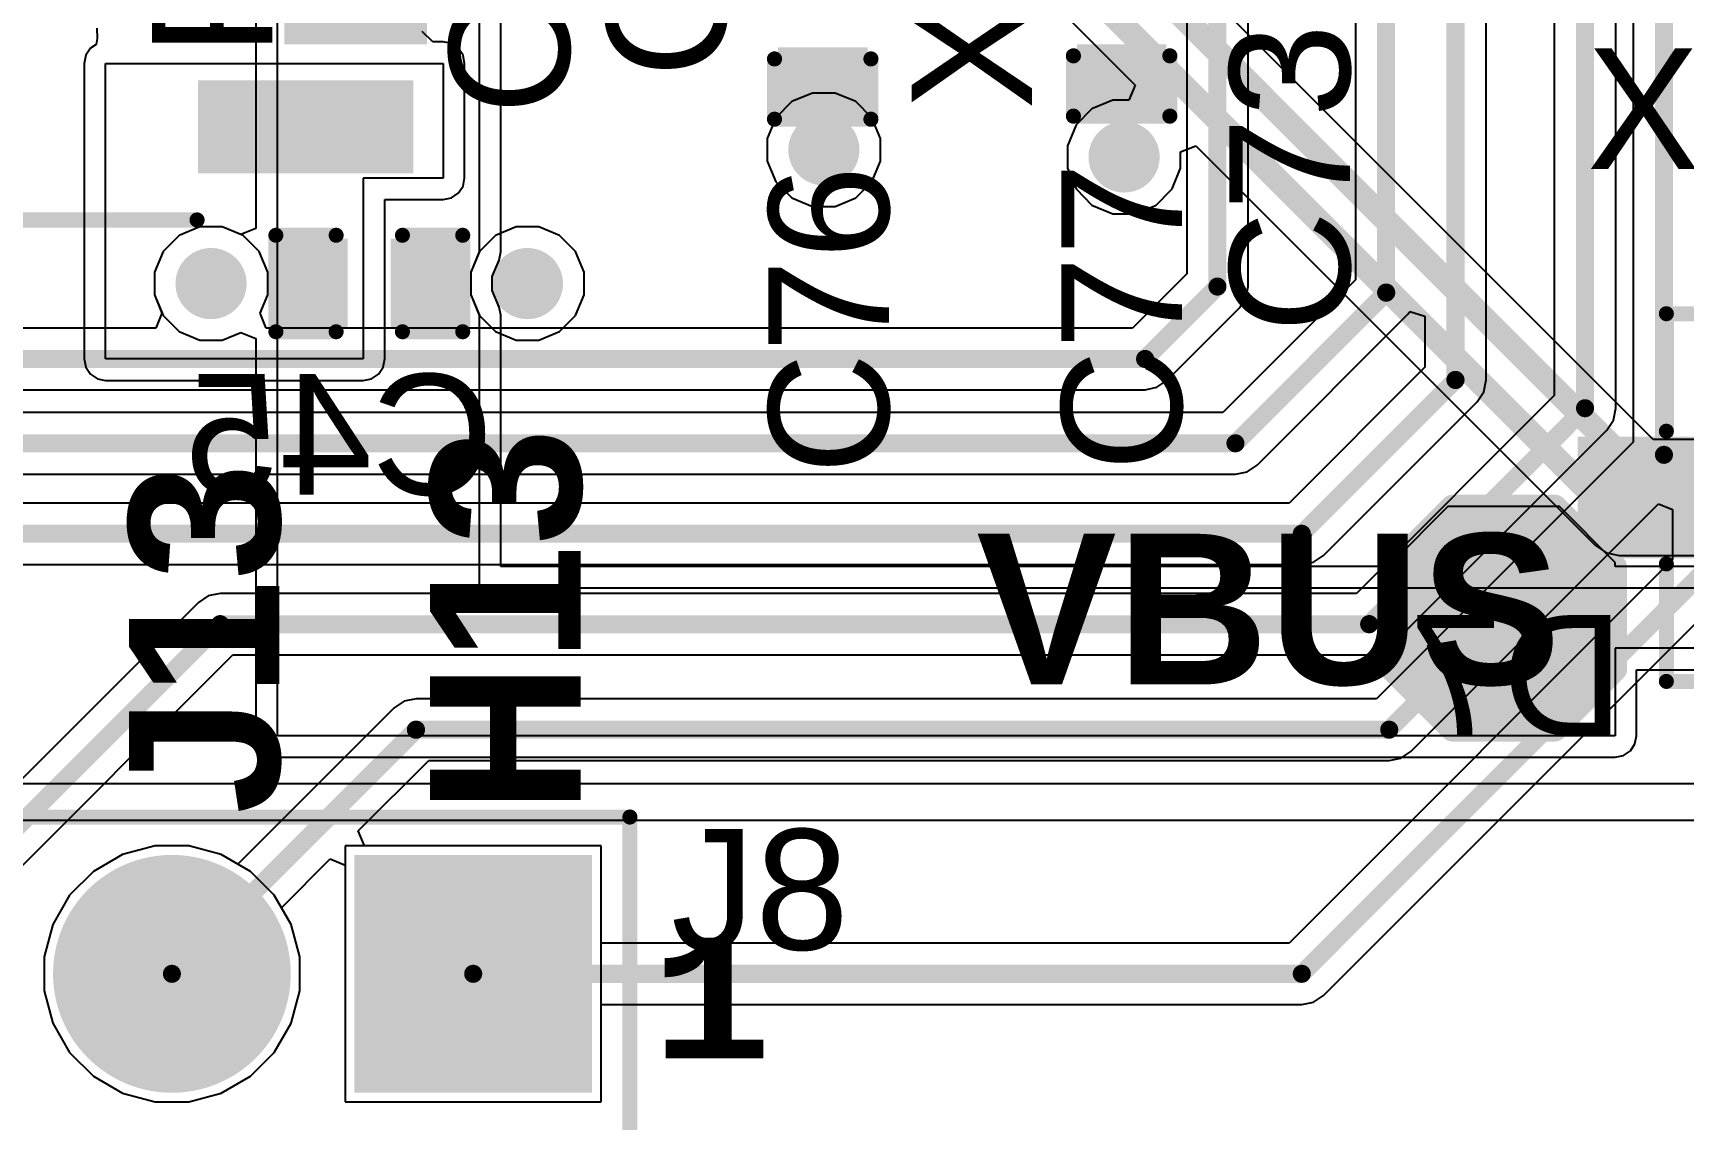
# Model space of a CAD drawing. Header units: inches. Extents: x 0 to 5376, y 0 to 5416.
# Drawn here: x 27.61 to 41.53, y 6.06 to 15.22 of the extents above; entities that cross this region are included whole.
import ezdxf

# ---------------------------------------------------------------- set-up
doc = ezdxf.new("R2010")
doc.units = ezdxf.units.IN
for name, color, linetype in [('Bottom Layer', 5, 'Continuous'), ('Bottom Overlay', 54, 'Continuous'), ('Bottom Paste', 16, 'Continuous'), ('Bottom Solder', 6, 'Continuous'), ('Layer 1', 16, 'Continuous'), ('Layer 2', 76, 'Continuous'), ('Multi-Layer', 9, 'Continuous'), ('Pad Holes', 156, 'Continuous'), ('Top Layer', 1, 'Continuous'), ('Top Overlay', 2, 'Continuous'), ('Top Paste', 8, 'Continuous'), ('Top Solder', 216, 'Continuous'), ('Via Holes', 16, 'Continuous')]:
    doc.layers.add(name, color=color, linetype=linetype)
doc.styles.add('Arial', font='', dxfattribs={"height": 0.2})
doc.styles.add('Arial_Bold', font='', dxfattribs={"height": 0.2})
doc.styles.add('Courier New_Bold', font='', dxfattribs={"height": 0.2})
doc.styles.get('Arial').set_extended_font_data('Arial')
doc.styles.get('Arial_Bold').set_extended_font_data('Arial', bold=True)
doc.styles.get('Courier New_Bold').set_extended_font_data('Courier New', bold=True)

msp = doc.modelspace()

# ---------------------------------------------------------------- hatches: boundary and pattern name
at = {"layer": 'Bottom Layer'}
for points in [[(29.1, 14.717), (30.71, 14.717), (30.71, 14.137), (29.1, 14.137)], [(29.743, 12.789), (29.743, 13.424), (30.201, 13.424), (30.201, 12.789)], [(30.683, 12.789), (30.683, 13.424), (31.14, 13.424), (31.14, 12.789)], [(41.649, 11.713), (41.649, 10.893), (40.729, 10.893), (40.729, 11.713)], [(32.218, 6.39), (30.418, 6.39), (30.418, 8.19), (32.218, 8.19)]]:
    msp.add_hatch(color=5, dxfattribs=at).paths.add_polyline_path(points)
h = msp.add_hatch(color=5, dxfattribs=at)
edge = h.paths.add_edge_path()
edge.add_arc((34.274, 14.233), 0.3, 0, 360)
h = msp.add_hatch(color=5, dxfattribs=at)
edge = h.paths.add_edge_path()
edge.add_arc((36.805, 14.173), 0.3, 0, 360)
h = msp.add_hatch(color=5, dxfattribs=at)
edge = h.paths.add_edge_path()
edge.add_arc((29.108, 13.106), 0.3, 0, 360)
h = msp.add_hatch(color=5, dxfattribs=at)
edge = h.paths.add_edge_path()
edge.add_arc((31.775, 13.106), 0.3, 0, 360)
h = msp.add_hatch(color=5, dxfattribs=at)
edge = h.paths.add_edge_path()
edge.add_arc((28.778, 7.29), 0.9, 0, 360)
at = {"layer": 'Bottom Paste'}
for points in [[(29.1, 14.717), (30.71, 14.717), (30.71, 14.137), (29.1, 14.137)], [(29.743, 12.789), (29.743, 13.424), (30.201, 13.424), (30.201, 12.789)], [(30.683, 12.789), (30.683, 13.424), (31.14, 13.424), (31.14, 12.789)], [(41.649, 11.713), (41.649, 10.893), (40.729, 10.893), (40.729, 11.713)]]:
    msp.add_hatch(color=16, dxfattribs=at).paths.add_polyline_path(points)
at = {"layer": 'Bottom Solder'}
for points in [[(28.998, 14.819), (30.812, 14.819), (30.812, 14.036), (28.998, 14.036)], [(29.683, 12.729), (29.683, 13.484), (30.261, 13.484), (30.261, 12.729)], [(30.623, 12.729), (30.623, 13.484), (31.2, 13.484), (31.2, 12.729)], [(41.751, 11.815), (41.751, 10.791), (40.628, 10.791), (40.628, 11.815)], [(32.32, 6.288), (30.317, 6.288), (30.317, 8.291), (32.32, 8.291)]]:
    msp.add_hatch(color=6, dxfattribs=at).paths.add_polyline_path(points)
h = msp.add_hatch(color=6, dxfattribs=at)
edge = h.paths.add_edge_path()
edge.add_arc((28.778, 7.29), 1.002, 0, 360)
at = {"layer": 'Layer 1'}
h = msp.add_hatch(color=16, dxfattribs=at)
edge = h.paths.add_edge_path()
edge.add_arc((34.274, 14.233), 0.3, 0, 360)
h = msp.add_hatch(color=16, dxfattribs=at)
edge = h.paths.add_edge_path()
edge.add_arc((36.805, 14.173), 0.3, 0, 360)
h = msp.add_hatch(color=16, dxfattribs=at)
edge = h.paths.add_edge_path()
edge.add_arc((29.108, 13.106), 0.3, 0, 360)
h = msp.add_hatch(color=16, dxfattribs=at)
edge = h.paths.add_edge_path()
edge.add_arc((31.775, 13.106), 0.3, 0, 360)
h = msp.add_hatch(color=16, dxfattribs=at)
edge = h.paths.add_edge_path()
edge.add_arc((28.778, 7.29), 0.9, 0, 360)
msp.add_hatch(color=16, dxfattribs=at).paths.add_polyline_path([(32.218, 6.39), (30.418, 6.39), (30.418, 8.19), (32.218, 8.19)])
at = {"layer": 'Layer 2'}
h = msp.add_hatch(color=76, dxfattribs=at)
edge = h.paths.add_edge_path()
edge.add_arc((34.274, 14.233), 0.3, 0, 360)
h = msp.add_hatch(color=76, dxfattribs=at)
edge = h.paths.add_edge_path()
edge.add_arc((36.805, 14.173), 0.3, 0, 360)
h = msp.add_hatch(color=76, dxfattribs=at)
edge = h.paths.add_edge_path()
edge.add_arc((29.108, 13.106), 0.3, 0, 360)
h = msp.add_hatch(color=76, dxfattribs=at)
edge = h.paths.add_edge_path()
edge.add_arc((31.775, 13.106), 0.3, 0, 360)
h = msp.add_hatch(color=76, dxfattribs=at)
edge = h.paths.add_edge_path()
edge.add_arc((28.778, 7.29), 0.9, 0, 360)
msp.add_hatch(color=76, dxfattribs=at).paths.add_polyline_path([(32.218, 6.39), (30.418, 6.39), (30.418, 8.19), (32.218, 8.19)])
at = {"layer": 'Multi-Layer'}
h = msp.add_hatch(color=9, dxfattribs=at)
edge = h.paths.add_edge_path()
edge.add_arc((28.778, 7.29), 0.9, 0, 360)
msp.add_hatch(color=9, dxfattribs=at).paths.add_polyline_path([(32.218, 6.39), (30.418, 6.39), (30.418, 8.19), (32.218, 8.19)])
at = {"layer": 'Pad Holes'}
h = msp.add_hatch(color=7, dxfattribs=at)
edge = h.paths.add_edge_path()
edge.add_arc((28.778, 7.29), 0.51, 0, 360)
h = msp.add_hatch(color=7, dxfattribs=at)
edge = h.paths.add_edge_path()
edge.add_arc((31.318, 7.29), 0.51, 0, 360)
at = {"layer": 'Top Layer'}
for points in [[(33.947, 15.037), (34.582, 15.037), (34.582, 14.58), (33.947, 14.58)], [(36.467, 15.063), (37.102, 15.063), (37.102, 14.605), (36.467, 14.605)], [(40.386, 11.049), (39.624, 11.049), (39.243, 10.668), (39.243, 9.906), (39.624, 9.525), (40.386, 9.525), (40.767, 9.906), (40.767, 10.668)], [(32.218, 6.39), (30.418, 6.39), (30.418, 8.19), (32.218, 8.19)]]:
    msp.add_hatch(color=1, dxfattribs=at).paths.add_polyline_path(points)
h = msp.add_hatch(color=1, dxfattribs=at)
edge = h.paths.add_edge_path()
edge.add_arc((34.274, 14.233), 0.3, 0, 360)
h = msp.add_hatch(color=1, dxfattribs=at)
edge = h.paths.add_edge_path()
edge.add_arc((36.805, 14.173), 0.3, 0, 360)
h = msp.add_hatch(color=1, dxfattribs=at)
edge = h.paths.add_edge_path()
edge.add_arc((29.108, 13.106), 0.3, 0, 360)
h = msp.add_hatch(color=1, dxfattribs=at)
edge = h.paths.add_edge_path()
edge.add_arc((31.775, 13.106), 0.3, 0, 360)
h = msp.add_hatch(color=1, dxfattribs=at)
edge = h.paths.add_edge_path()
edge.add_arc((28.778, 7.29), 0.9, 0, 360)
at = {"layer": 'Top Paste'}
for points in [[(33.947, 15.037), (34.582, 15.037), (34.582, 14.58), (33.947, 14.58)], [(36.467, 15.063), (37.102, 15.063), (37.102, 14.605), (36.467, 14.605)], [(40.386, 11.049), (39.624, 11.049), (39.243, 10.668), (39.243, 9.906), (39.624, 9.525), (40.386, 9.525), (40.767, 9.906), (40.767, 10.668)]]:
    msp.add_hatch(color=8, dxfattribs=at).paths.add_polyline_path(points)
at = {"layer": 'Top Solder'}
for points in [[(30.929, 16.326), (30.929, 15.123), (29.726, 15.123), (29.726, 16.326)], [(33.887, 15.097), (34.642, 15.097), (34.642, 14.52), (33.887, 14.52)], [(36.407, 15.123), (37.162, 15.123), (37.162, 14.545), (36.407, 14.545)], [(40.437, 11.151), (39.573, 11.151), (39.141, 10.719), (39.141, 9.855), (39.573, 9.423), (40.437, 9.423), (40.869, 9.855), (40.869, 10.719)], [(32.32, 6.288), (30.317, 6.288), (30.317, 8.291), (32.32, 8.291)]]:
    msp.add_hatch(color=216, dxfattribs=at).paths.add_polyline_path(points)
h = msp.add_hatch(color=216, dxfattribs=at)
edge = h.paths.add_edge_path()
edge.add_arc((28.778, 7.29), 1.002, 0, 360)
at = {"layer": 'Via Holes'}
h = msp.add_hatch(color=7, dxfattribs=at)
edge = h.paths.add_edge_path()
edge.add_arc((34.274, 14.233), 0.15, 0, 360)
h = msp.add_hatch(color=7, dxfattribs=at)
edge = h.paths.add_edge_path()
edge.add_arc((36.805, 14.173), 0.15, 0, 360)
h = msp.add_hatch(color=7, dxfattribs=at)
edge = h.paths.add_edge_path()
edge.add_arc((29.108, 13.106), 0.15, 0, 360)
h = msp.add_hatch(color=7, dxfattribs=at)
edge = h.paths.add_edge_path()
edge.add_arc((31.775, 13.106), 0.15, 0, 360)

# ---------------------------------------------------------------- linework, layer by layer
at = {"layer": 'Bottom Layer'}
for p, q in [((28.149, 15.172), (28.14, 15.121)), ((28.146, 15.257), (28.149, 15.172)), ((30.978, 15.142), (30.888, 15.23)), ((28.091, 15.089), (28.052, 15.03)), ((28.14, 15.121), (28.091, 15.089)), ((31.064, 15.142), (30.978, 15.142)), ((31.134, 15.128), (31.064, 15.142)), ((31.192, 15.089), (31.134, 15.128)), ((31.232, 15.03), (31.192, 15.089)), ((28.052, 15.03), (28.038, 14.961)), ((28.038, 14.961), (28.038, 12.471)), ((28.219, 12.471), (28.219, 14.961)), ((28.219, 14.961), (31.064, 14.961)), ((31.064, 14.961), (31.064, 13.995)), ((31.245, 14.961), (31.232, 15.03)), ((31.245, 13.995), (31.245, 14.961)), ((31.064, 13.995), (30.391, 13.995)), ((30.391, 13.995), (30.391, 12.471)), ((31.192, 13.867), (31.232, 13.926)), ((31.232, 13.926), (31.245, 13.995)), ((30.572, 12.471), (30.572, 13.814)), ((30.572, 13.814), (31.064, 13.814)), ((31.064, 13.814), (31.134, 13.828)), ((31.134, 13.828), (31.192, 13.867)), ((28.038, 12.471), (28.052, 12.402)), ((28.052, 12.402), (28.091, 12.343)), ((30.391, 12.471), (28.219, 12.471)), ((30.519, 12.343), (30.559, 12.402)), ((30.559, 12.402), (30.572, 12.471)), ((28.091, 12.343), (28.15, 12.304)), ((28.15, 12.304), (28.219, 12.29)), ((28.219, 12.29), (30.391, 12.29)), ((30.391, 12.29), (30.46, 12.304)), ((30.46, 12.304), (30.519, 12.343)), ((28.636, 8.368), (28.362, 8.294)), ((28.92, 8.368), (28.636, 8.368)), ((29.194, 8.294), (28.92, 8.368)), ((32.396, 8.368), (30.24, 8.368)), ((30.24, 8.368), (30.24, 6.212)), ((32.396, 6.212), (32.396, 8.368)), ((28.362, 8.294), (28.116, 8.152)), ((29.44, 8.152), (29.194, 8.294)), ((28.116, 8.152), (27.916, 7.952)), ((29.641, 7.952), (29.44, 8.152)), ((27.916, 7.952), (27.774, 7.706)), ((29.783, 7.706), (29.641, 7.952)), ((27.774, 7.706), (27.7, 7.432)), ((29.856, 7.432), (29.783, 7.706)), ((27.7, 7.432), (27.7, 7.148)), ((29.856, 7.148), (29.856, 7.432)), ((27.7, 7.148), (27.774, 6.874)), ((29.783, 6.874), (29.856, 7.148)), ((27.774, 6.874), (27.916, 6.628)), ((29.641, 6.628), (29.783, 6.874)), ((27.916, 6.628), (28.116, 6.427)), ((29.44, 6.427), (29.641, 6.628)), ((28.116, 6.427), (28.362, 6.285)), ((29.194, 6.285), (29.44, 6.427)), ((28.362, 6.285), (28.636, 6.212)), ((28.92, 6.212), (29.194, 6.285)), ((28.636, 6.212), (28.92, 6.212)), ((30.24, 6.212), (32.396, 6.212))]:
    msp.add_line(p, q, dxfattribs=at)
at = {"layer": 'Bottom Overlay'}
for points in [[(23.61, 13.642, 0.127, 0.127, 0), (28.99, 13.642, 0.127, 0.127, 0)], [(29.654, 12.7, 0.127, 0.127, 0), (29.654, 13.513, 0.127, 0.127, 0)], [(29.654, 13.513, 0.127, 0.127, 0), (30.163, 13.513, 0.127, 0.127, 0)], [(30.721, 13.513, 0.127, 0.127, 0), (31.229, 13.513, 0.127, 0.127, 0)], [(31.229, 12.7, 0.127, 0.127, 0), (31.229, 13.513, 0.127, 0.127, 0)], [(41.377, 12.852, 0.127, 0.127, 0), (42.774, 12.852, 0.127, 0.127, 0)], [(41.377, 11.862, 0.127, 0.127, 0), (41.377, 12.852, 0.127, 0.127, 0)], [(29.654, 12.7, 0.127, 0.127, 0), (30.163, 12.7, 0.127, 0.127, 0)], [(30.721, 12.7, 0.127, 0.127, 0), (31.229, 12.7, 0.127, 0.127, 0)], [(41.377, 9.754, 0.127, 0.127, 0), (41.377, 10.744, 0.127, 0.127, 0)], [(41.377, 9.754, 0.127, 0.127, 0), (42.774, 9.754, 0.127, 0.127, 0)]]:
    msp.add_lwpolyline(points, format="xyseb", dxfattribs=at)
for points in [[(28.958, 13.642, 0.0635, 0.0635, 1), (29.022, 13.642, 0.0635, 0.0635, 1)], [(29.623, 13.513, 0.0635, 0.0635, 1), (29.686, 13.513, 0.0635, 0.0635, 1)], [(29.623, 13.513, 0.0635, 0.0635, 1), (29.686, 13.513, 0.0635, 0.0635, 1)], [(30.131, 13.513, 0.0635, 0.0635, 1), (30.194, 13.513, 0.0635, 0.0635, 1)], [(30.69, 13.513, 0.0635, 0.0635, 1), (30.753, 13.513, 0.0635, 0.0635, 1)], [(31.198, 13.513, 0.0635, 0.0635, 1), (31.261, 13.513, 0.0635, 0.0635, 1)], [(31.198, 13.513, 0.0635, 0.0635, 1), (31.261, 13.513, 0.0635, 0.0635, 1)], [(41.345, 12.852, 0.0635, 0.0635, 1), (41.408, 12.852, 0.0635, 0.0635, 1)], [(41.345, 12.852, 0.0635, 0.0635, 1), (41.408, 12.852, 0.0635, 0.0635, 1)], [(29.623, 12.7, 0.0635, 0.0635, 1), (29.686, 12.7, 0.0635, 0.0635, 1)], [(29.623, 12.7, 0.0635, 0.0635, 1), (29.686, 12.7, 0.0635, 0.0635, 1)], [(30.131, 12.7, 0.0635, 0.0635, 1), (30.194, 12.7, 0.0635, 0.0635, 1)], [(30.69, 12.7, 0.0635, 0.0635, 1), (30.753, 12.7, 0.0635, 0.0635, 1)], [(31.198, 12.7, 0.0635, 0.0635, 1), (31.261, 12.7, 0.0635, 0.0635, 1)], [(31.198, 12.7, 0.0635, 0.0635, 1), (31.261, 12.7, 0.0635, 0.0635, 1)], [(41.345, 11.862, 0.0635, 0.0635, 1), (41.408, 11.862, 0.0635, 0.0635, 1)], [(41.345, 10.744, 0.0635, 0.0635, 1), (41.408, 10.744, 0.0635, 0.0635, 1)], [(41.345, 9.754, 0.0635, 0.0635, 1), (41.408, 9.754, 0.0635, 0.0635, 1)], [(41.345, 9.754, 0.0635, 0.0635, 1), (41.408, 9.754, 0.0635, 0.0635, 1)]]:
    msp.add_lwpolyline(points, format="xyseb", close=True, dxfattribs=at)
at = {"layer": 'Layer 1'}
for p, q in [((41.097, 22.924), (41.097, 11.771)), ((40.95, 12.056), (40.95, 22.066)), ((38.755, 21.334), (38.755, 13.137)), ((37.333, 20.799), (37.333, 13.188)), ((37.851, 13.081), (37.851, 20.461)), ((40.432, 20.408), (40.432, 12.163)), ((39.858, 12.294), (39.858, 20.284)), ((28.838, 13.511), (28.703, 13.377)), ((29.013, 13.584), (28.838, 13.511)), ((29.203, 13.584), (29.013, 13.584)), ((29.379, 13.511), (29.203, 13.584)), ((29.513, 13.377), (29.379, 13.511)), ((28.703, 13.377), (28.631, 13.201)), ((29.586, 13.201), (29.513, 13.377)), ((28.631, 13.201), (28.631, 13.011)), ((29.586, 13.011), (29.586, 13.201)), ((37.333, 13.188), (36.875, 12.73)), ((38.755, 13.137), (37.637, 12.019)), ((28.631, 13.011), (28.694, 12.857)), ((29.522, 12.857), (29.586, 13.011)), ((37.775, 12.898), (37.831, 12.982)), ((37.831, 12.982), (37.851, 13.081)), ((28.694, 12.857), (28.643, 12.73)), ((29.574, 12.73), (29.522, 12.857)), ((37.166, 12.288), (37.775, 12.898)), ((37.928, 11.577), (39.198, 12.847)), ((39.198, 12.847), (39.213, 12.87)), ((39.213, 12.87), (39.34, 12.831)), ((39.34, 12.831), (39.34, 12.401)), ((28.643, 12.73), (23.8, 12.73)), ((36.875, 12.73), (29.574, 12.73)), ((39.34, 12.401), (38.196, 11.257)), ((37.082, 12.232), (37.166, 12.288)), ((39.838, 12.194), (39.858, 12.294)), ((23.907, 12.212), (36.982, 12.212)), ((36.982, 12.212), (37.082, 12.232)), ((38.486, 10.815), (39.782, 12.11)), ((40.432, 12.163), (38.764, 10.495)), ((39.782, 12.11), (39.838, 12.194)), ((37.637, 12.019), (25.629, 12.019)), ((40.93, 11.956), (40.95, 12.056)), ((39.055, 10.053), (40.874, 11.872)), ((40.874, 11.872), (40.93, 11.956)), ((41.097, 11.771), (38.933, 9.606)), ((37.844, 11.521), (37.928, 11.577)), ((25.736, 11.501), (37.744, 11.501)), ((37.744, 11.501), (37.844, 11.521)), ((38.196, 11.257), (27.407, 11.257)), ((39.223, 9.164), (41.31, 11.251)), ((41.31, 11.251), (41.427, 11.202)), ((41.427, 11.202), (41.427, 10.78)), ((27.514, 10.739), (38.303, 10.739)), ((41.427, 10.78), (38.196, 7.549)), ((38.303, 10.739), (38.402, 10.759)), ((38.402, 10.759), (38.486, 10.815)), ((29.085, 10.475), (29.001, 10.419)), ((29.185, 10.495), (29.085, 10.475)), ((38.764, 10.495), (29.185, 10.495)), ((38.486, 7.107), (41.839, 10.46)), ((29.001, 10.419), (26.795, 8.213)), ((38.971, 9.997), (39.055, 10.053)), ((27.161, 7.847), (29.292, 9.977)), ((29.292, 9.977), (38.871, 9.977)), ((38.871, 9.977), (38.971, 9.997)), ((30.836, 9.606), (30.736, 9.586)), ((38.933, 9.606), (30.836, 9.606)), ((30.652, 9.53), (29.335, 8.213)), ((30.736, 9.586), (30.652, 9.53)), ((30.349, 8.495), (30.943, 9.088)), ((30.943, 9.088), (39.04, 9.088)), ((39.04, 9.088), (39.139, 9.108)), ((39.139, 9.108), (39.223, 9.164)), ((30.402, 8.368), (30.349, 8.495)), ((28.636, 8.368), (28.362, 8.294)), ((28.92, 8.368), (28.636, 8.368)), ((29.194, 8.294), (28.92, 8.368)), ((32.396, 8.368), (30.402, 8.368)), ((32.396, 7.549), (32.396, 8.368)), ((28.362, 8.294), (28.116, 8.152)), ((29.335, 8.213), (29.194, 8.294)), ((29.701, 7.847), (30.113, 8.259)), ((30.113, 8.259), (30.24, 8.206)), ((28.116, 8.152), (27.916, 7.952)), ((30.24, 8.206), (30.24, 6.212)), ((27.916, 7.952), (27.774, 7.706)), ((29.783, 7.706), (29.701, 7.847)), ((27.774, 7.706), (27.7, 7.432)), ((29.856, 7.432), (29.783, 7.706)), ((38.196, 7.549), (32.396, 7.549)), ((27.7, 7.432), (27.7, 7.148)), ((29.856, 7.148), (29.856, 7.432)), ((27.7, 7.148), (27.774, 6.874)), ((29.783, 6.874), (29.856, 7.148)), ((38.402, 7.051), (38.486, 7.107)), ((32.396, 6.212), (32.396, 7.031)), ((32.396, 7.031), (38.303, 7.031)), ((38.303, 7.031), (38.402, 7.051)), ((27.774, 6.874), (27.916, 6.628)), ((29.641, 6.628), (29.783, 6.874)), ((27.916, 6.628), (28.116, 6.427)), ((29.44, 6.427), (29.641, 6.628)), ((28.116, 6.427), (28.362, 6.285)), ((29.194, 6.285), (29.44, 6.427)), ((28.362, 6.285), (28.636, 6.212)), ((28.92, 6.212), (29.194, 6.285)), ((28.636, 6.212), (28.92, 6.212)), ((30.24, 6.212), (32.396, 6.212))]:
    msp.add_line(p, q, dxfattribs=at)
for points in [[(41.356, 11.663, 0.152, 0.152, 0), (41.356, 23.031, 0.152, 0.152, 0)], [(40.691, 12.056, 0.152, 0.152, 0), (40.691, 22.066, 0.152, 0.152, 0)], [(39.599, 12.294, 0.152, 0.152, 0), (39.599, 21.958, 0.152, 0.152, 0)], [(39.014, 13.03, 0.152, 0.152, 0), (39.014, 21.743, 0.152, 0.152, 0)], [(37.592, 13.081, 0.152, 0.152, 0), (37.592, 20.799, 0.152, 0.152, 0)], [(36.982, 12.471, 0.152, 0.152, 0), (37.592, 13.081, 0.152, 0.152, 0)], [(37.744, 11.76, 0.152, 0.152, 0), (39.014, 13.03, 0.152, 0.152, 0)], [(23.8, 12.471, 0.152, 0.152, 0), (36.982, 12.471, 0.152, 0.152, 0)], [(38.303, 10.998, 0.152, 0.152, 0), (39.599, 12.294, 0.152, 0.152, 0)], [(38.871, 10.236, 0.152, 0.152, 0), (40.691, 12.056, 0.152, 0.152, 0)], [(25.629, 11.76, 0.152, 0.152, 0), (37.744, 11.76, 0.152, 0.152, 0)], [(39.04, 9.347, 0.152, 0.152, 0), (41.356, 11.663, 0.152, 0.152, 0)], [(27.407, 10.998, 0.152, 0.152, 0), (38.303, 10.998, 0.152, 0.152, 0)], [(38.303, 7.29, 0.152, 0.152, 0), (41.686, 10.673, 0.152, 0.152, 0)], [(26.238, 7.29, 0.152, 0.152, 0), (29.185, 10.236, 0.152, 0.152, 0)], [(29.185, 10.236, 0.152, 0.152, 0), (38.871, 10.236, 0.152, 0.152, 0)], [(28.778, 7.29, 0.152, 0.152, 0), (30.836, 9.347, 0.152, 0.152, 0)], [(30.836, 9.347, 0.152, 0.152, 0), (39.04, 9.347, 0.152, 0.152, 0)], [(31.318, 7.29, 0.152, 0.152, 0), (38.303, 7.29, 0.152, 0.152, 0)]]:
    msp.add_lwpolyline(points, format="xyseb", dxfattribs=at)
for points in [[(37.554, 13.081, 0.0762, 0.0762, 1), (37.63, 13.081, 0.0762, 0.0762, 1)], [(37.554, 13.081, 0.0762, 0.0762, 1), (37.63, 13.081, 0.0762, 0.0762, 1)], [(38.976, 13.03, 0.0762, 0.0762, 1), (39.053, 13.03, 0.0762, 0.0762, 1)], [(38.976, 13.03, 0.0762, 0.0762, 1), (39.053, 13.03, 0.0762, 0.0762, 1)], [(36.944, 12.471, 0.0762, 0.0762, 1), (37.02, 12.471, 0.0762, 0.0762, 1)], [(36.944, 12.471, 0.0762, 0.0762, 1), (37.02, 12.471, 0.0762, 0.0762, 1)], [(39.56, 12.294, 0.0762, 0.0762, 1), (39.637, 12.294, 0.0762, 0.0762, 1)], [(39.56, 12.294, 0.0762, 0.0762, 1), (39.637, 12.294, 0.0762, 0.0762, 1)], [(40.653, 12.056, 0.0762, 0.0762, 1), (40.729, 12.056, 0.0762, 0.0762, 1)], [(40.653, 12.056, 0.0762, 0.0762, 1), (40.729, 12.056, 0.0762, 0.0762, 1)], [(37.706, 11.76, 0.0762, 0.0762, 1), (37.782, 11.76, 0.0762, 0.0762, 1)], [(37.706, 11.76, 0.0762, 0.0762, 1), (37.782, 11.76, 0.0762, 0.0762, 1)], [(41.318, 11.663, 0.0762, 0.0762, 1), (41.394, 11.663, 0.0762, 0.0762, 1)], [(41.318, 11.663, 0.0762, 0.0762, 1), (41.394, 11.663, 0.0762, 0.0762, 1)], [(38.265, 10.998, 0.0762, 0.0762, 1), (38.341, 10.998, 0.0762, 0.0762, 1)], [(38.265, 10.998, 0.0762, 0.0762, 1), (38.341, 10.998, 0.0762, 0.0762, 1)], [(29.146, 10.236, 0.0762, 0.0762, 1), (29.223, 10.236, 0.0762, 0.0762, 1)], [(29.146, 10.236, 0.0762, 0.0762, 1), (29.223, 10.236, 0.0762, 0.0762, 1)], [(38.833, 10.236, 0.0762, 0.0762, 1), (38.91, 10.236, 0.0762, 0.0762, 1)], [(38.833, 10.236, 0.0762, 0.0762, 1), (38.91, 10.236, 0.0762, 0.0762, 1)], [(30.797, 9.347, 0.0762, 0.0762, 1), (30.874, 9.347, 0.0762, 0.0762, 1)], [(30.797, 9.347, 0.0762, 0.0762, 1), (30.874, 9.347, 0.0762, 0.0762, 1)], [(39.002, 9.347, 0.0762, 0.0762, 1), (39.078, 9.347, 0.0762, 0.0762, 1)], [(39.002, 9.347, 0.0762, 0.0762, 1), (39.078, 9.347, 0.0762, 0.0762, 1)], [(28.74, 7.29, 0.0762, 0.0762, 1), (28.816, 7.29, 0.0762, 0.0762, 1)], [(31.28, 7.29, 0.0762, 0.0762, 1), (31.356, 7.29, 0.0762, 0.0762, 1)], [(38.265, 7.29, 0.0762, 0.0762, 1), (38.341, 7.29, 0.0762, 0.0762, 1)], [(38.265, 7.29, 0.0762, 0.0762, 1), (38.341, 7.29, 0.0762, 0.0762, 1)]]:
    msp.add_lwpolyline(points, format="xyseb", close=True, dxfattribs=at)
at = {"layer": 'Layer 2'}
for p, q in [((41.266, 11.791), (35.769, 17.288)), ((34.876, 16.801), (36.899, 14.778)), ((36.899, 14.778), (36.846, 14.651)), ((34.003, 14.639), (33.869, 14.504)), ((34.179, 14.711), (34.003, 14.639)), ((34.369, 14.711), (34.179, 14.711)), ((34.545, 14.639), (34.369, 14.711)), ((34.679, 14.504), (34.545, 14.639)), ((36.71, 14.651), (36.534, 14.578)), ((36.846, 14.651), (36.71, 14.651)), ((33.869, 14.504), (33.796, 14.328)), ((34.752, 14.328), (34.679, 14.504)), ((36.534, 14.578), (36.4, 14.444)), ((36.4, 14.444), (36.327, 14.268)), ((33.796, 14.328), (33.796, 14.138)), ((34.752, 14.138), (34.752, 14.328)), ((36.327, 14.268), (36.327, 14.078)), ((37.282, 14.215), (37.409, 14.267)), ((37.282, 14.078), (37.282, 14.215)), ((37.409, 14.267), (40.778, 10.898)), ((33.796, 14.138), (33.869, 13.963)), ((34.679, 13.963), (34.752, 14.138)), ((36.327, 14.078), (36.4, 13.903)), ((37.21, 13.903), (37.282, 14.078)), ((33.869, 13.963), (34.003, 13.828)), ((34.545, 13.828), (34.679, 13.963)), ((34.003, 13.828), (34.179, 13.756)), ((34.369, 13.756), (34.545, 13.828)), ((36.4, 13.903), (36.534, 13.768)), ((37.075, 13.768), (37.21, 13.903)), ((34.179, 13.756), (34.369, 13.756)), ((36.534, 13.768), (36.71, 13.695)), ((36.71, 13.695), (36.9, 13.695)), ((36.9, 13.695), (37.075, 13.768)), ((31.505, 13.511), (31.37, 13.377)), ((31.68, 13.584), (31.505, 13.511)), ((31.87, 13.584), (31.68, 13.584)), ((32.046, 13.511), (31.87, 13.584)), ((32.18, 13.377), (32.046, 13.511)), ((31.37, 13.377), (31.298, 13.201)), ((32.253, 13.201), (32.18, 13.377)), ((31.298, 13.201), (31.298, 13.011)), ((32.253, 13.011), (32.253, 13.201)), ((31.298, 13.011), (31.37, 12.836)), ((32.18, 12.836), (32.253, 13.011)), ((31.37, 12.836), (31.505, 12.701)), ((32.046, 12.701), (32.18, 12.836)), ((31.505, 12.701), (31.68, 12.629)), ((31.87, 12.629), (32.046, 12.701)), ((31.68, 12.629), (31.87, 12.629)), ((41.764, 11.791), (41.266, 11.791)), ((40.778, 10.898), (40.778, 10.898)), ((40.778, 10.898), (40.871, 10.837)), ((40.871, 10.837), (40.98, 10.815)), ((40.98, 10.815), (40.98, 10.815)), ((40.98, 10.815), (41.764, 10.815)), ((44.141, 8.89), (21.416, 8.89)), ((21.234, 8.585), (44.475, 8.585)), ((28.636, 8.368), (28.362, 8.294)), ((28.92, 8.368), (28.636, 8.368)), ((29.194, 8.294), (28.92, 8.368)), ((32.396, 8.368), (30.24, 8.368)), ((30.24, 8.368), (30.24, 6.212)), ((32.396, 6.212), (32.396, 8.368)), ((28.362, 8.294), (28.116, 8.152)), ((29.44, 8.152), (29.194, 8.294)), ((28.116, 8.152), (27.916, 7.952)), ((29.641, 7.952), (29.44, 8.152)), ((27.916, 7.952), (27.774, 7.706)), ((29.783, 7.706), (29.641, 7.952)), ((27.774, 7.706), (27.7, 7.432)), ((29.856, 7.432), (29.783, 7.706)), ((27.7, 7.432), (27.7, 7.148)), ((29.856, 7.148), (29.856, 7.432)), ((27.7, 7.148), (27.774, 6.874)), ((29.783, 6.874), (29.856, 7.148)), ((27.774, 6.874), (27.916, 6.628)), ((29.641, 6.628), (29.783, 6.874)), ((27.916, 6.628), (28.116, 6.427)), ((29.44, 6.427), (29.641, 6.628)), ((28.116, 6.427), (28.362, 6.285)), ((29.194, 6.285), (29.44, 6.427)), ((28.362, 6.285), (28.636, 6.212)), ((28.92, 6.212), (29.194, 6.285)), ((28.636, 6.212), (28.92, 6.212)), ((30.24, 6.212), (32.396, 6.212))]:
    msp.add_line(p, q, dxfattribs=at)
for points in [[(35.484, 17.17, 0.203, 0.203, 0), (41.148, 11.506, 0.203, 0.203, 0)], [(35.077, 17.002, 0.203, 0.203, 0), (40.98, 11.1, 0.203, 0.203, 0)], [(41.148, 11.506, 0.203, 0.203, 0), (42.055, 11.506, 0.203, 0.203, 0)], [(40.98, 11.1, 0.203, 0.203, 0), (42.055, 11.1, 0.203, 0.203, 0)]]:
    msp.add_lwpolyline(points, format="xyseb", dxfattribs=at)
for points in [[(41.097, 11.506, 0.102, 0.102, 1), (41.199, 11.506, 0.102, 0.102, 1)], [(41.097, 11.506, 0.102, 0.102, 1), (41.199, 11.506, 0.102, 0.102, 1)], [(40.929, 11.1, 0.102, 0.102, 1), (41.03, 11.1, 0.102, 0.102, 1)], [(40.929, 11.1, 0.102, 0.102, 1), (41.03, 11.1, 0.102, 0.102, 1)]]:
    msp.add_lwpolyline(points, format="xyseb", close=True, dxfattribs=at)
at = {"layer": 'Top Layer'}
for p, q in [((29.486, 16.281), (29.486, 13.571)), ((29.667, 9.296), (29.667, 16.281)), ((31.369, 16.281), (31.369, 13.374)), ((31.55, 13.374), (31.55, 16.281)), ((28.838, 13.511), (28.703, 13.377)), ((29.013, 13.584), (28.838, 13.511)), ((29.203, 13.584), (29.013, 13.584)), ((29.359, 13.52), (29.203, 13.584)), ((29.486, 13.571), (29.359, 13.52)), ((28.703, 13.377), (28.631, 13.201)), ((31.369, 13.374), (31.298, 13.201)), ((31.536, 13.304), (31.55, 13.374)), ((31.479, 13.165), (31.536, 13.304)), ((28.631, 13.201), (28.631, 13.011)), ((31.298, 13.201), (31.298, 13.011)), ((31.479, 13.047), (31.479, 13.165)), ((28.631, 13.011), (28.703, 12.836)), ((31.298, 13.011), (31.369, 12.839)), ((31.536, 12.908), (31.479, 13.047)), ((28.703, 12.836), (28.838, 12.701)), ((31.369, 12.839), (31.369, 10.541)), ((31.55, 12.839), (31.536, 12.908)), ((31.55, 10.722), (31.55, 12.839)), ((28.838, 12.701), (29.013, 12.629)), ((29.203, 12.629), (29.359, 12.693)), ((29.359, 12.693), (29.486, 12.642)), ((29.013, 12.629), (29.203, 12.629)), ((29.486, 12.642), (29.486, 9.296)), ((39.535, 11.227), (39.065, 10.757)), ((40.475, 11.227), (39.535, 11.227)), ((40.945, 10.757), (40.475, 11.227)), ((39.065, 10.722), (31.55, 10.722)), ((39.065, 10.757), (39.065, 10.722)), ((40.945, 10.722), (40.945, 10.757)), ((41.698, 10.722), (40.945, 10.722)), ((31.369, 10.541), (41.938, 10.541)), ((42.628, 10.033), (40.945, 10.033)), ((40.945, 10.033), (40.945, 9.296)), ((41.126, 9.296), (41.126, 9.852)), ((41.126, 9.852), (42.628, 9.852)), ((29.486, 9.296), (29.5, 9.227)), ((29.5, 9.227), (29.539, 9.168)), ((40.945, 9.296), (29.667, 9.296)), ((41.073, 9.168), (41.112, 9.227)), ((41.112, 9.227), (41.126, 9.296)), ((29.539, 9.168), (29.598, 9.129)), ((29.598, 9.129), (29.667, 9.115)), ((29.667, 9.115), (40.945, 9.115)), ((40.945, 9.115), (41.014, 9.129)), ((41.014, 9.129), (41.073, 9.168)), ((28.636, 8.368), (28.362, 8.294)), ((28.92, 8.368), (28.636, 8.368)), ((29.194, 8.294), (28.92, 8.368)), ((32.396, 8.368), (30.24, 8.368)), ((30.24, 8.368), (30.24, 6.212)), ((32.396, 6.212), (32.396, 8.368)), ((28.362, 8.294), (28.116, 8.152)), ((29.44, 8.152), (29.194, 8.294)), ((28.116, 8.152), (27.916, 7.952)), ((29.641, 7.952), (29.44, 8.152)), ((27.916, 7.952), (27.774, 7.706)), ((29.783, 7.706), (29.641, 7.952)), ((27.774, 7.706), (27.7, 7.432)), ((29.856, 7.432), (29.783, 7.706)), ((27.7, 7.432), (27.7, 7.148)), ((29.856, 7.148), (29.856, 7.432)), ((27.7, 7.148), (27.774, 6.874)), ((29.783, 6.874), (29.856, 7.148)), ((27.774, 6.874), (27.916, 6.628)), ((29.641, 6.628), (29.783, 6.874)), ((27.916, 6.628), (28.116, 6.427)), ((29.44, 6.427), (29.641, 6.628)), ((28.116, 6.427), (28.362, 6.285)), ((29.194, 6.285), (29.44, 6.427)), ((28.362, 6.285), (28.636, 6.212)), ((28.92, 6.212), (29.194, 6.285)), ((28.636, 6.212), (28.92, 6.212)), ((30.24, 6.212), (32.396, 6.212))]:
    msp.add_line(p, q, dxfattribs=at)
at = {"layer": 'Top Overlay'}
for points in [[(33.858, 14.491, 0.127, 0.127, 0), (33.858, 14.999, 0.127, 0.127, 0)], [(34.671, 14.491, 0.127, 0.127, 0), (34.671, 14.999, 0.127, 0.127, 0)], [(36.378, 14.517, 0.127, 0.127, 0), (36.378, 15.025, 0.127, 0.127, 0)], [(37.191, 14.517, 0.127, 0.127, 0), (37.191, 15.025, 0.127, 0.127, 0)], [(33.858, 14.491, 0.127, 0.127, 0), (34.671, 14.491, 0.127, 0.127, 0)], [(36.378, 14.517, 0.127, 0.127, 0), (37.191, 14.517, 0.127, 0.127, 0)], [(39.065, 10.719, 0.2, 0.2, 0), (39.573, 11.227, 0.2, 0.2, 0)], [(39.573, 11.227, 0.2, 0.2, 0), (40.437, 11.227, 0.2, 0.2, 0)], [(40.437, 11.227, 0.2, 0.2, 0), (40.945, 10.719, 0.2, 0.2, 0)], [(39.065, 9.855, 0.2, 0.2, 0), (39.065, 10.719, 0.2, 0.2, 0)], [(40.945, 9.855, 0.2, 0.2, 0), (40.945, 10.719, 0.2, 0.2, 0)], [(39.065, 9.855, 0.2, 0.2, 0), (39.573, 9.347, 0.2, 0.2, 0)], [(40.437, 9.347, 0.2, 0.2, 0), (40.945, 9.855, 0.2, 0.2, 0)], [(39.573, 9.347, 0.2, 0.2, 0), (40.437, 9.347, 0.2, 0.2, 0)], [(17.297, 8.611, 0.127, 0.127, 0), (32.639, 8.611, 0.127, 0.127, 0)], [(32.639, 0.889, 0.127, 0.127, 0), (32.639, 8.611, 0.127, 0.127, 0)]]:
    msp.add_lwpolyline(points, format="xyseb", dxfattribs=at)
for points in [[(33.826, 14.999, 0.0635, 0.0635, 1), (33.89, 14.999, 0.0635, 0.0635, 1)], [(34.639, 14.999, 0.0635, 0.0635, 1), (34.703, 14.999, 0.0635, 0.0635, 1)], [(36.346, 15.025, 0.0635, 0.0635, 1), (36.41, 15.025, 0.0635, 0.0635, 1)], [(37.159, 15.025, 0.0635, 0.0635, 1), (37.223, 15.025, 0.0635, 0.0635, 1)], [(33.826, 14.491, 0.0635, 0.0635, 1), (33.89, 14.491, 0.0635, 0.0635, 1)], [(33.826, 14.491, 0.0635, 0.0635, 1), (33.89, 14.491, 0.0635, 0.0635, 1)], [(34.639, 14.491, 0.0635, 0.0635, 1), (34.703, 14.491, 0.0635, 0.0635, 1)], [(34.639, 14.491, 0.0635, 0.0635, 1), (34.703, 14.491, 0.0635, 0.0635, 1)], [(36.346, 14.517, 0.0635, 0.0635, 1), (36.41, 14.517, 0.0635, 0.0635, 1)], [(36.346, 14.517, 0.0635, 0.0635, 1), (36.41, 14.517, 0.0635, 0.0635, 1)], [(37.159, 14.517, 0.0635, 0.0635, 1), (37.223, 14.517, 0.0635, 0.0635, 1)], [(37.159, 14.517, 0.0635, 0.0635, 1), (37.223, 14.517, 0.0635, 0.0635, 1)], [(39.523, 11.227, 0.1, 0.1, 1), (39.623, 11.227, 0.1, 0.1, 1)], [(39.523, 11.227, 0.1, 0.1, 1), (39.623, 11.227, 0.1, 0.1, 1)], [(40.387, 11.227, 0.1, 0.1, 1), (40.487, 11.227, 0.1, 0.1, 1)], [(40.387, 11.227, 0.1, 0.1, 1), (40.487, 11.227, 0.1, 0.1, 1)], [(39.015, 10.719, 0.1, 0.1, 1), (39.115, 10.719, 0.1, 0.1, 1)], [(39.015, 10.719, 0.1, 0.1, 1), (39.115, 10.719, 0.1, 0.1, 1)], [(40.895, 10.719, 0.1, 0.1, 1), (40.995, 10.719, 0.1, 0.1, 1)], [(40.895, 10.719, 0.1, 0.1, 1), (40.995, 10.719, 0.1, 0.1, 1)], [(39.015, 9.855, 0.1, 0.1, 1), (39.115, 9.855, 0.1, 0.1, 1)], [(39.015, 9.855, 0.1, 0.1, 1), (39.115, 9.855, 0.1, 0.1, 1)], [(40.895, 9.855, 0.1, 0.1, 1), (40.995, 9.855, 0.1, 0.1, 1)], [(40.895, 9.855, 0.1, 0.1, 1), (40.995, 9.855, 0.1, 0.1, 1)], [(39.523, 9.347, 0.1, 0.1, 1), (39.623, 9.347, 0.1, 0.1, 1)], [(39.523, 9.347, 0.1, 0.1, 1), (39.623, 9.347, 0.1, 0.1, 1)], [(40.387, 9.347, 0.1, 0.1, 1), (40.487, 9.347, 0.1, 0.1, 1)], [(40.387, 9.347, 0.1, 0.1, 1), (40.487, 9.347, 0.1, 0.1, 1)], [(32.607, 8.611, 0.0635, 0.0635, 1), (32.671, 8.611, 0.0635, 0.0635, 1)], [(32.607, 8.611, 0.0635, 0.0635, 1), (32.671, 8.611, 0.0635, 0.0635, 1)]]:
    msp.add_lwpolyline(points, format="xyseb", close=True, dxfattribs=at)

# ---------------------------------------------------------------- texts
at = {"layer": 'Bottom Overlay', "style": 'Arial', "text_generation_flag": 2}
for s, p in [('C45', (31.491, 11.328)), ('D7', (41.02, 9.297))]:
    msp.add_text(s, height=1.016, dxfattribs=at).set_placement(p)
at = {"layer": 'Top Overlay'}
for s, height, rotation, style, p in [('C31', 1.016, 90, 'Arial', (33.452, 14.842)), ('C30', 1.016, 90, 'Arial', (32.131, 14.53)), ('F1', 1.016, 90, 'Arial', (29.625, 15.02)), ('X3', 1.016, 90, 'Arial', (36.03, 14.572)), ('C73', 1.016, 90, 'Arial', (38.709, 12.692)), ('C76', 1.016, 90, 'Arial', (34.823, 11.498)), ('C77', 1.016, 90, 'Arial', (37.292, 11.524)), ('H13', 1.27, 90, 'Arial_Bold', (32.225, 8.635)), ('J13', 1.27, 90, 'Arial_Bold', (29.685, 8.635)), ('VBUS', 1.27, 360, 'Arial_Bold', (35.559, 9.728)), ('1', 1.016, 360, 'Courier New_Bold', (32.817, 6.579))]:
    msp.add_text(s, height=height, rotation=rotation, dxfattribs=dict(at, style=style)).set_placement(p)
at = {"layer": 'Top Overlay', "style": 'Arial'}
for s, p in [('X2', (40.708, 14.072)), ('J8', (32.986, 7.493))]:
    msp.add_text(s, height=1.016, dxfattribs=at).set_placement(p)

doc.saveas('drawing.dxf')
